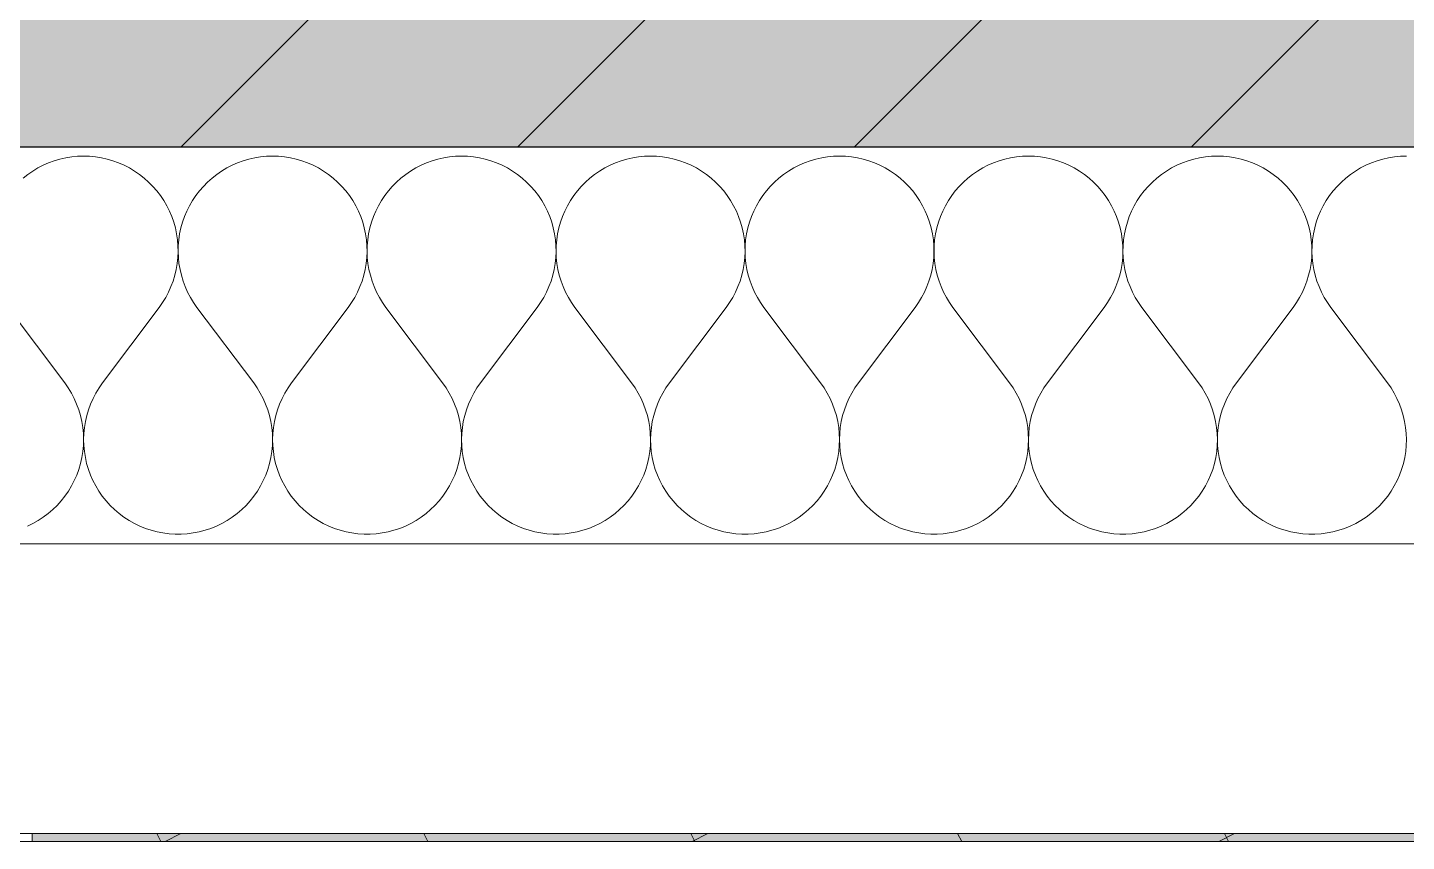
# Model space of a CAD drawing. Header units: metres. Extents: x 101 to 346, y 66 to 213.
# Drawn here: x 150.308 to 151.003, y 84.577 to 84.987 of the extents above; entities that cross this region are included whole.
import ezdxf

# ---------------------------------------------------------------- set-up
doc = ezdxf.new("R2010")
doc.units = ezdxf.units.M
doc.header["$MEASUREMENT"] = 0
doc.linetypes.add('Wipeout_Contour', pattern=[1, 0, -1])
for name, color, linetype in [('10  Fassade', 7, 'Continuous'), ('10  Fassade_Deckschraffur', 7, 'Continuous'), ('10  Fassade_Schnittschraffur', 7, 'Continuous'), ('10  Treppen + Rampen', 7, 'Continuous'), ('10  Wand Massiv', 7, 'Continuous'), ('10  Wand Massiv_Schnittschraffur', 7, 'Continuous')]:
    doc.layers.add(name, color=color, linetype=linetype)

# ---------------------------------------------------------------- blocks, each defined once
blk = doc.blocks.new('*X59', base_point=(96.21547, 47.27398))
at = {"layer": '10  Wand Massiv_Schnittschraffur', "color": 98, "linetype": 'Continuous', "lineweight": 13, "ltscale": 1000, "true_color": 0x000100}
for p, q in [((150.3185, 84.91874), (150.31574, 84.91754)), ((150.32133, 84.91977), (150.3185, 84.91874)), ((150.32422, 84.92061), (150.32133, 84.91977)), ((150.32716, 84.92127), (150.32422, 84.92061)), ((150.33013, 84.92175), (150.32716, 84.92127)), ((150.33313, 84.92203), (150.33013, 84.92175)), ((150.33614, 84.92213), (150.33313, 84.92203)), ((150.33915, 84.92203), (150.33614, 84.92213)), ((150.34215, 84.92175), (150.33915, 84.92203)), ((150.34512, 84.92127), (150.34215, 84.92175)), ((150.34806, 84.92061), (150.34512, 84.92127)), ((150.35095, 84.91977), (150.34806, 84.92061)), ((150.35379, 84.91874), (150.35095, 84.91977)), ((150.35655, 84.91754), (150.35379, 84.91874)), ((150.41373, 84.91874), (150.41097, 84.91754)), ((150.41657, 84.91977), (150.41373, 84.91874)), ((150.41946, 84.92061), (150.41657, 84.91977)), ((150.4224, 84.92127), (150.41946, 84.92061)), ((150.42537, 84.92175), (150.4224, 84.92127)), ((150.42837, 84.92203), (150.42537, 84.92175)), ((150.43138, 84.92213), (150.42837, 84.92203)), ((150.43439, 84.92203), (150.43138, 84.92213)), ((150.43739, 84.92175), (150.43439, 84.92203)), ((150.44036, 84.92127), (150.43739, 84.92175)), ((150.4433, 84.92061), (150.44036, 84.92127)), ((150.44619, 84.91977), (150.4433, 84.92061)), ((150.44902, 84.91874), (150.44619, 84.91977)), ((150.45179, 84.91754), (150.44902, 84.91874)), ((150.50897, 84.91874), (150.50621, 84.91754)), ((150.5118, 84.91977), (150.50897, 84.91874)), ((150.51469, 84.92061), (150.5118, 84.91977)), ((150.51763, 84.92127), (150.51469, 84.92061)), ((150.52061, 84.92175), (150.51763, 84.92127)), ((150.52361, 84.92203), (150.52061, 84.92175)), ((150.52662, 84.92213), (150.52361, 84.92203)), ((150.52963, 84.92203), (150.52662, 84.92213)), ((150.53263, 84.92175), (150.52963, 84.92203)), ((150.5356, 84.92127), (150.53263, 84.92175)), ((150.53854, 84.92061), (150.5356, 84.92127)), ((150.54143, 84.91977), (150.53854, 84.92061)), ((150.54426, 84.91874), (150.54143, 84.91977)), ((150.54702, 84.91754), (150.54426, 84.91874)), ((150.60421, 84.91874), (150.60145, 84.91754)), ((150.60704, 84.91977), (150.60421, 84.91874)), ((150.60993, 84.92061), (150.60704, 84.91977)), ((150.61287, 84.92127), (150.60993, 84.92061)), ((150.61585, 84.92175), (150.61287, 84.92127)), ((150.61884, 84.92203), (150.61585, 84.92175)), ((150.62186, 84.92213), (150.61884, 84.92203)), ((150.62487, 84.92203), (150.62186, 84.92213)), ((150.62786, 84.92175), (150.62487, 84.92203)), ((150.63084, 84.92127), (150.62786, 84.92175)), ((150.63378, 84.92061), (150.63084, 84.92127)), ((150.63667, 84.91977), (150.63378, 84.92061)), ((150.6395, 84.91874), (150.63667, 84.91977)), ((150.64226, 84.91754), (150.6395, 84.91874)), ((150.69945, 84.91874), (150.69669, 84.91754)), ((150.70228, 84.91977), (150.69945, 84.91874)), ((150.70517, 84.92061), (150.70228, 84.91977)), ((150.70811, 84.92127), (150.70517, 84.92061)), ((150.71108, 84.92175), (150.70811, 84.92127)), ((150.71408, 84.92203), (150.71108, 84.92175)), ((150.71709, 84.92213), (150.71408, 84.92203)), ((150.7201, 84.92203), (150.71709, 84.92213)), ((150.7231, 84.92175), (150.7201, 84.92203)), ((150.72608, 84.92127), (150.7231, 84.92175)), ((150.72902, 84.92061), (150.72608, 84.92127)), ((150.73191, 84.91977), (150.72902, 84.92061)), ((150.73474, 84.91874), (150.73191, 84.91977)), ((150.7375, 84.91754), (150.73474, 84.91874)), ((150.79469, 84.91874), (150.79193, 84.91754)), ((150.79752, 84.91977), (150.79469, 84.91874)), ((150.80041, 84.92061), (150.79752, 84.91977)), ((150.80335, 84.92127), (150.80041, 84.92061)), ((150.80632, 84.92175), (150.80335, 84.92127)), ((150.80932, 84.92203), (150.80632, 84.92175)), ((150.81233, 84.92213), (150.80932, 84.92203)), ((150.81534, 84.92203), (150.81233, 84.92213)), ((150.81834, 84.92175), (150.81534, 84.92203)), ((150.82132, 84.92127), (150.81834, 84.92175)), ((150.82425, 84.92061), (150.82132, 84.92127)), ((150.82714, 84.91977), (150.82425, 84.92061)), ((150.82998, 84.91874), (150.82714, 84.91977)), ((150.83274, 84.91754), (150.82998, 84.91874)), ((150.88992, 84.91874), (150.88716, 84.91754)), ((150.89276, 84.91977), (150.88992, 84.91874)), ((150.89565, 84.92061), (150.89276, 84.91977)), ((150.89859, 84.92127), (150.89565, 84.92061)), ((150.90156, 84.92175), (150.89859, 84.92127)), ((150.90456, 84.92203), (150.90156, 84.92175)), ((150.90757, 84.92213), (150.90456, 84.92203)), ((150.91058, 84.92203), (150.90757, 84.92213)), ((150.91358, 84.92175), (150.91058, 84.92203)), ((150.91655, 84.92127), (150.91358, 84.92175)), ((150.91949, 84.92061), (150.91655, 84.92127)), ((150.92238, 84.91977), (150.91949, 84.92061)), ((150.92521, 84.91874), (150.92238, 84.91977)), ((150.92798, 84.91754), (150.92521, 84.91874)), ((150.98516, 84.91874), (150.9824, 84.91754)), ((150.98799, 84.91977), (150.98516, 84.91874)), ((150.99089, 84.92061), (150.98799, 84.91977)), ((150.99382, 84.92127), (150.99089, 84.92061)), ((150.9968, 84.92175), (150.99382, 84.92127)), ((150.9998, 84.92203), (150.9968, 84.92175)), ((151.00281, 84.92213), (150.9998, 84.92203)), ((150.30798, 84.91291), (150.30561, 84.91106)), ((150.31047, 84.91462), (150.30798, 84.91291)), ((150.31306, 84.91616), (150.31047, 84.91462)), ((150.31574, 84.91754), (150.31306, 84.91616)), ((150.35923, 84.91616), (150.35655, 84.91754)), ((150.36181, 84.91462), (150.35923, 84.91616)), ((150.3643, 84.91291), (150.36181, 84.91462)), ((150.36667, 84.91106), (150.3643, 84.91291)), ((150.36892, 84.90905), (150.36667, 84.91106)), ((150.40085, 84.91106), (150.3986, 84.90905)), ((150.40322, 84.91291), (150.40085, 84.91106)), ((150.40571, 84.91462), (150.40322, 84.91291)), ((150.40829, 84.91616), (150.40571, 84.91462)), ((150.41097, 84.91754), (150.40829, 84.91616)), ((150.45446, 84.91616), (150.45179, 84.91754)), ((150.45705, 84.91462), (150.45446, 84.91616)), ((150.45954, 84.91291), (150.45705, 84.91462)), ((150.46191, 84.91106), (150.45954, 84.91291)), ((150.46416, 84.90905), (150.46191, 84.91106)), ((150.49609, 84.91106), (150.49384, 84.90905)), ((150.49846, 84.91291), (150.49609, 84.91106)), ((150.50094, 84.91462), (150.49846, 84.91291)), ((150.50353, 84.91616), (150.50094, 84.91462)), ((150.50621, 84.91754), (150.50353, 84.91616)), ((150.5497, 84.91616), (150.54702, 84.91754)), ((150.55229, 84.91462), (150.5497, 84.91616)), ((150.55477, 84.91291), (150.55229, 84.91462)), ((150.55715, 84.91106), (150.55477, 84.91291)), ((150.5594, 84.90905), (150.55715, 84.91106)), ((150.59133, 84.91106), (150.58908, 84.90905)), ((150.5937, 84.91291), (150.59133, 84.91106)), ((150.59618, 84.91462), (150.5937, 84.91291)), ((150.59877, 84.91616), (150.59618, 84.91462)), ((150.60145, 84.91754), (150.59877, 84.91616)), ((150.64494, 84.91616), (150.64226, 84.91754)), ((150.64753, 84.91462), (150.64494, 84.91616)), ((150.65001, 84.91291), (150.64753, 84.91462)), ((150.65238, 84.91106), (150.65001, 84.91291)), ((150.65463, 84.90905), (150.65238, 84.91106)), ((150.68657, 84.91106), (150.68432, 84.90905)), ((150.68894, 84.91291), (150.68657, 84.91106)), ((150.69142, 84.91462), (150.68894, 84.91291)), ((150.69401, 84.91616), (150.69142, 84.91462)), ((150.69669, 84.91754), (150.69401, 84.91616)), ((150.74018, 84.91616), (150.7375, 84.91754)), ((150.74277, 84.91462), (150.74018, 84.91616)), ((150.74525, 84.91291), (150.74277, 84.91462)), ((150.74762, 84.91106), (150.74525, 84.91291)), ((150.74987, 84.90905), (150.74762, 84.91106)), ((150.7818, 84.91106), (150.77955, 84.90905)), ((150.78417, 84.91291), (150.7818, 84.91106)), ((150.78666, 84.91462), (150.78417, 84.91291)), ((150.78925, 84.91616), (150.78666, 84.91462)), ((150.79193, 84.91754), (150.78925, 84.91616)), ((150.83542, 84.91616), (150.83274, 84.91754)), ((150.838, 84.91462), (150.83542, 84.91616)), ((150.84049, 84.91291), (150.838, 84.91462)), ((150.84286, 84.91106), (150.84049, 84.91291)), ((150.84511, 84.90905), (150.84286, 84.91106)), ((150.87704, 84.91106), (150.87479, 84.90905)), ((150.87941, 84.91291), (150.87704, 84.91106)), ((150.8819, 84.91462), (150.87941, 84.91291)), ((150.88448, 84.91616), (150.8819, 84.91462)), ((150.88716, 84.91754), (150.88448, 84.91616)), ((150.93066, 84.91616), (150.92798, 84.91754)), ((150.93324, 84.91462), (150.93066, 84.91616)), ((150.93573, 84.91291), (150.93324, 84.91462)), ((150.9381, 84.91106), (150.93573, 84.91291)), ((150.94035, 84.90905), (150.9381, 84.91106)), ((150.97228, 84.91106), (150.97003, 84.90905)), ((150.97465, 84.91291), (150.97228, 84.91106)), ((150.97714, 84.91462), (150.97465, 84.91291)), ((150.97972, 84.91616), (150.97714, 84.91462)), ((150.9824, 84.91754), (150.97972, 84.91616)), ((150.37104, 84.90691), (150.36892, 84.90905)), ((150.37302, 84.90464), (150.37104, 84.90691)), ((150.37485, 84.90225), (150.37302, 84.90464)), ((150.3945, 84.90464), (150.39267, 84.90225)), ((150.39648, 84.90691), (150.3945, 84.90464)), ((150.3986, 84.90905), (150.39648, 84.90691)), ((150.46628, 84.90691), (150.46416, 84.90905)), ((150.46825, 84.90464), (150.46628, 84.90691)), ((150.47009, 84.90225), (150.46825, 84.90464)), ((150.48974, 84.90464), (150.48791, 84.90225)), ((150.49172, 84.90691), (150.48974, 84.90464)), ((150.49384, 84.90905), (150.49172, 84.90691)), ((150.56151, 84.90691), (150.5594, 84.90905)), ((150.56349, 84.90464), (150.56151, 84.90691)), ((150.56532, 84.90225), (150.56349, 84.90464)), ((150.58498, 84.90464), (150.58315, 84.90225)), ((150.58696, 84.90691), (150.58498, 84.90464)), ((150.58908, 84.90905), (150.58696, 84.90691)), ((150.65675, 84.90691), (150.65463, 84.90905)), ((150.65873, 84.90464), (150.65675, 84.90691)), ((150.66056, 84.90225), (150.65873, 84.90464)), ((150.68022, 84.90464), (150.67839, 84.90225)), ((150.6822, 84.90691), (150.68022, 84.90464)), ((150.68432, 84.90905), (150.6822, 84.90691)), ((150.75199, 84.90691), (150.74987, 84.90905)), ((150.75397, 84.90464), (150.75199, 84.90691)), ((150.7558, 84.90225), (150.75397, 84.90464)), ((150.77546, 84.90464), (150.77363, 84.90225)), ((150.77744, 84.90691), (150.77546, 84.90464)), ((150.77955, 84.90905), (150.77744, 84.90691)), ((150.84723, 84.90691), (150.84511, 84.90905)), ((150.84921, 84.90464), (150.84723, 84.90691)), ((150.85104, 84.90225), (150.84921, 84.90464)), ((150.87069, 84.90464), (150.86886, 84.90225)), ((150.87267, 84.90691), (150.87069, 84.90464)), ((150.87479, 84.90905), (150.87267, 84.90691)), ((150.94247, 84.90691), (150.94035, 84.90905)), ((150.94444, 84.90464), (150.94247, 84.90691)), ((150.94628, 84.90225), (150.94444, 84.90464)), ((150.96593, 84.90464), (150.9641, 84.90225)), ((150.96791, 84.90691), (150.96593, 84.90464)), ((150.97003, 84.90905), (150.96791, 84.90691)), ((150.37652, 84.89975), (150.37485, 84.90225)), ((150.37804, 84.89714), (150.37652, 84.89975)), ((150.37939, 84.89445), (150.37804, 84.89714)), ((150.38948, 84.89714), (150.38814, 84.89445)), ((150.391, 84.89975), (150.38948, 84.89714)), ((150.39267, 84.90225), (150.391, 84.89975)), ((150.47176, 84.89975), (150.47009, 84.90225)), ((150.47328, 84.89714), (150.47176, 84.89975)), ((150.47462, 84.89445), (150.47328, 84.89714)), ((150.48472, 84.89714), (150.48337, 84.89445)), ((150.48624, 84.89975), (150.48472, 84.89714)), ((150.48791, 84.90225), (150.48624, 84.89975)), ((150.567, 84.89975), (150.56532, 84.90225)), ((150.56851, 84.89714), (150.567, 84.89975)), ((150.56986, 84.89445), (150.56851, 84.89714)), ((150.57996, 84.89714), (150.57861, 84.89445)), ((150.58147, 84.89975), (150.57996, 84.89714)), ((150.58315, 84.90225), (150.58147, 84.89975)), ((150.66224, 84.89975), (150.66056, 84.90225)), ((150.66375, 84.89714), (150.66224, 84.89975)), ((150.6651, 84.89445), (150.66375, 84.89714)), ((150.6752, 84.89714), (150.67385, 84.89445)), ((150.67671, 84.89975), (150.6752, 84.89714)), ((150.67839, 84.90225), (150.67671, 84.89975)), ((150.75748, 84.89975), (150.7558, 84.90225)), ((150.75899, 84.89714), (150.75748, 84.89975)), ((150.76034, 84.89445), (150.75899, 84.89714)), ((150.77043, 84.89714), (150.76909, 84.89445)), ((150.77195, 84.89975), (150.77043, 84.89714)), ((150.77363, 84.90225), (150.77195, 84.89975)), ((150.85271, 84.89975), (150.85104, 84.90225)), ((150.85423, 84.89714), (150.85271, 84.89975)), ((150.85558, 84.89445), (150.85423, 84.89714)), ((150.86567, 84.89714), (150.86433, 84.89445)), ((150.86719, 84.89975), (150.86567, 84.89714)), ((150.86886, 84.90225), (150.86719, 84.89975)), ((150.94795, 84.89975), (150.94628, 84.90225)), ((150.94947, 84.89714), (150.94795, 84.89975)), ((150.95081, 84.89445), (150.94947, 84.89714)), ((150.96091, 84.89714), (150.95956, 84.89445)), ((150.96243, 84.89975), (150.96091, 84.89714)), ((150.9641, 84.90225), (150.96243, 84.89975)), ((150.38056, 84.89167), (150.37939, 84.89445)), ((150.38156, 84.88883), (150.38056, 84.89167)), ((150.38696, 84.89167), (150.38596, 84.88883)), ((150.38814, 84.89445), (150.38696, 84.89167)), ((150.4758, 84.89167), (150.47462, 84.89445)), ((150.47679, 84.88883), (150.4758, 84.89167)), ((150.4822, 84.89167), (150.4812, 84.88883)), ((150.48337, 84.89445), (150.4822, 84.89167)), ((150.57104, 84.89167), (150.56986, 84.89445)), ((150.57203, 84.88883), (150.57104, 84.89167)), ((150.57744, 84.89167), (150.57644, 84.88883)), ((150.57861, 84.89445), (150.57744, 84.89167)), ((150.66627, 84.89167), (150.6651, 84.89445)), ((150.66727, 84.88883), (150.66627, 84.89167)), ((150.67268, 84.89167), (150.67168, 84.88883)), ((150.67385, 84.89445), (150.67268, 84.89167)), ((150.76151, 84.89167), (150.76034, 84.89445)), ((150.76251, 84.88883), (150.76151, 84.89167)), ((150.76791, 84.89167), (150.76692, 84.88883)), ((150.76909, 84.89445), (150.76791, 84.89167)), ((150.85675, 84.89167), (150.85558, 84.89445)), ((150.85775, 84.88883), (150.85675, 84.89167)), ((150.86315, 84.89167), (150.86216, 84.88883)), ((150.86433, 84.89445), (150.86315, 84.89167)), ((150.95199, 84.89167), (150.95081, 84.89445)), ((150.95298, 84.88883), (150.95199, 84.89167)), ((150.95839, 84.89167), (150.95739, 84.88883)), ((150.95956, 84.89445), (150.95839, 84.89167)), ((150.38237, 84.88593), (150.38156, 84.88883)), ((150.383, 84.88299), (150.38237, 84.88593)), ((150.38344, 84.88001), (150.383, 84.88299)), ((150.38452, 84.88299), (150.38408, 84.88001)), ((150.38515, 84.88593), (150.38452, 84.88299)), ((150.38596, 84.88883), (150.38515, 84.88593)), ((150.47761, 84.88593), (150.47679, 84.88883)), ((150.47824, 84.88299), (150.47761, 84.88593)), ((150.47868, 84.88001), (150.47824, 84.88299)), ((150.47976, 84.88299), (150.47932, 84.88001)), ((150.48039, 84.88593), (150.47976, 84.88299)), ((150.4812, 84.88883), (150.48039, 84.88593)), ((150.57285, 84.88593), (150.57203, 84.88883)), ((150.57348, 84.88299), (150.57285, 84.88593)), ((150.57392, 84.88001), (150.57348, 84.88299)), ((150.575, 84.88299), (150.57455, 84.88001)), ((150.57563, 84.88593), (150.575, 84.88299)), ((150.57644, 84.88883), (150.57563, 84.88593)), ((150.66808, 84.88593), (150.66727, 84.88883)), ((150.66871, 84.88299), (150.66808, 84.88593)), ((150.66916, 84.88001), (150.66871, 84.88299)), ((150.67023, 84.88299), (150.66979, 84.88001)), ((150.67086, 84.88593), (150.67023, 84.88299)), ((150.67168, 84.88883), (150.67086, 84.88593)), ((150.76332, 84.88593), (150.76251, 84.88883)), ((150.76395, 84.88299), (150.76332, 84.88593)), ((150.76439, 84.88001), (150.76395, 84.88299)), ((150.76547, 84.88299), (150.76503, 84.88001)), ((150.7661, 84.88593), (150.76547, 84.88299)), ((150.76692, 84.88883), (150.7661, 84.88593)), ((150.85856, 84.88593), (150.85775, 84.88883)), ((150.85919, 84.88299), (150.85856, 84.88593)), ((150.85963, 84.88001), (150.85919, 84.88299)), ((150.86071, 84.88299), (150.86027, 84.88001)), ((150.86134, 84.88593), (150.86071, 84.88299)), ((150.86216, 84.88883), (150.86134, 84.88593)), ((150.9538, 84.88593), (150.95298, 84.88883)), ((150.95443, 84.88299), (150.9538, 84.88593)), ((150.95487, 84.88001), (150.95443, 84.88299)), ((150.95595, 84.88299), (150.95551, 84.88001)), ((150.95658, 84.88593), (150.95595, 84.88299)), ((150.95739, 84.88883), (150.95658, 84.88593)), ((150.38369, 84.87701), (150.38344, 84.88001)), ((150.38376, 84.87399), (150.38369, 84.87701)), ((150.38383, 84.87701), (150.38376, 84.87399)), ((150.38408, 84.88001), (150.38383, 84.87701)), ((150.47893, 84.87701), (150.47868, 84.88001)), ((150.479, 84.87399), (150.47893, 84.87701)), ((150.47906, 84.87701), (150.479, 84.87399)), ((150.47932, 84.88001), (150.47906, 84.87701)), ((150.57417, 84.87701), (150.57392, 84.88001)), ((150.57423, 84.87399), (150.57417, 84.87701)), ((150.5743, 84.87701), (150.57424, 84.87399)), ((150.57455, 84.88001), (150.5743, 84.87701)), ((150.66941, 84.87701), (150.66916, 84.88001)), ((150.66947, 84.87399), (150.66941, 84.87701)), ((150.66954, 84.87701), (150.66948, 84.87399)), ((150.66979, 84.88001), (150.66954, 84.87701)), ((150.76465, 84.87701), (150.76439, 84.88001)), ((150.76471, 84.87399), (150.76465, 84.87701)), ((150.76478, 84.87701), (150.76472, 84.87399)), ((150.76503, 84.88001), (150.76478, 84.87701)), ((150.85989, 84.87701), (150.85963, 84.88001)), ((150.85995, 84.87399), (150.85989, 84.87701)), ((150.86002, 84.87701), (150.85995, 84.87399)), ((150.86027, 84.88001), (150.86002, 84.87701)), ((150.95512, 84.87701), (150.95487, 84.88001)), ((150.95519, 84.87399), (150.95512, 84.87701)), ((150.95525, 84.87701), (150.95519, 84.87399)), ((150.95551, 84.88001), (150.95525, 84.87701)), ((150.38331, 84.86799), (150.38363, 84.87098)), ((150.38363, 84.87098), (150.38376, 84.87399)), ((150.38376, 84.87399), (150.38389, 84.87098)), ((150.38389, 84.87098), (150.38421, 84.86799)), ((150.47855, 84.86799), (150.47887, 84.87098)), ((150.47887, 84.87098), (150.479, 84.87399)), ((150.479, 84.87399), (150.47913, 84.87098)), ((150.47913, 84.87098), (150.47945, 84.86799)), ((150.57379, 84.86799), (150.57411, 84.87098)), ((150.57411, 84.87098), (150.57423, 84.87399)), ((150.57424, 84.87399), (150.57437, 84.87098)), ((150.57437, 84.87098), (150.57468, 84.86799)), ((150.66903, 84.86799), (150.66934, 84.87098)), ((150.66934, 84.87098), (150.66947, 84.87399)), ((150.66948, 84.87399), (150.66961, 84.87098)), ((150.66961, 84.87098), (150.66992, 84.86799)), ((150.76426, 84.86799), (150.76458, 84.87098)), ((150.76458, 84.87098), (150.76471, 84.87399)), ((150.76472, 84.87399), (150.76484, 84.87098)), ((150.76484, 84.87098), (150.76516, 84.86799)), ((150.8595, 84.86799), (150.85982, 84.87098)), ((150.85982, 84.87098), (150.85995, 84.87399)), ((150.85995, 84.87399), (150.86008, 84.87098)), ((150.86008, 84.87098), (150.8604, 84.86799)), ((150.95474, 84.86799), (150.95506, 84.87098)), ((150.95506, 84.87098), (150.95519, 84.87399)), ((150.95519, 84.87399), (150.95532, 84.87098)), ((150.95532, 84.87098), (150.95564, 84.86799)), ((150.38123, 84.85921), (150.38211, 84.86209)), ((150.38211, 84.86209), (150.3828, 84.86502)), ((150.3828, 84.86502), (150.38331, 84.86799)), ((150.38421, 84.86799), (150.38472, 84.86502)), ((150.38472, 84.86502), (150.38541, 84.86209)), ((150.38541, 84.86209), (150.38629, 84.85921)), ((150.47647, 84.85921), (150.47735, 84.86209)), ((150.47735, 84.86209), (150.47804, 84.86502)), ((150.47804, 84.86502), (150.47855, 84.86799)), ((150.47945, 84.86799), (150.47995, 84.86502)), ((150.47995, 84.86502), (150.48065, 84.86209)), ((150.48065, 84.86209), (150.48152, 84.85921)), ((150.57171, 84.85921), (150.57259, 84.86209)), ((150.57259, 84.86209), (150.57328, 84.86502)), ((150.57328, 84.86502), (150.57379, 84.86799)), ((150.57468, 84.86799), (150.57519, 84.86502)), ((150.57519, 84.86502), (150.57589, 84.86209)), ((150.57589, 84.86209), (150.57676, 84.85921)), ((150.66695, 84.85921), (150.66783, 84.86209)), ((150.66783, 84.86209), (150.66852, 84.86502)), ((150.66852, 84.86502), (150.66903, 84.86799)), ((150.66992, 84.86799), (150.67043, 84.86502)), ((150.67043, 84.86502), (150.67112, 84.86209)), ((150.67112, 84.86209), (150.672, 84.85921)), ((150.76219, 84.85921), (150.76306, 84.86209)), ((150.76306, 84.86209), (150.76376, 84.86502)), ((150.76376, 84.86502), (150.76426, 84.86799)), ((150.76516, 84.86799), (150.76567, 84.86502)), ((150.76567, 84.86502), (150.76636, 84.86209)), ((150.76636, 84.86209), (150.76724, 84.85921)), ((150.85742, 84.85921), (150.8583, 84.86209)), ((150.8583, 84.86209), (150.859, 84.86502)), ((150.859, 84.86502), (150.8595, 84.86799)), ((150.8604, 84.86799), (150.86091, 84.86502)), ((150.86091, 84.86502), (150.8616, 84.86209)), ((150.8616, 84.86209), (150.86248, 84.85921)), ((150.95266, 84.85921), (150.95354, 84.86209)), ((150.95354, 84.86209), (150.95423, 84.86502)), ((150.95423, 84.86502), (150.95474, 84.86799)), ((150.95564, 84.86799), (150.95614, 84.86502)), ((150.95614, 84.86502), (150.95684, 84.86209)), ((150.95684, 84.86209), (150.95771, 84.85921)), ((150.37894, 84.85364), (150.38018, 84.85639)), ((150.38018, 84.85639), (150.38123, 84.85921)), ((150.38629, 84.85921), (150.38734, 84.85639)), ((150.38734, 84.85639), (150.38858, 84.85364)), ((150.47418, 84.85364), (150.47541, 84.85639)), ((150.47541, 84.85639), (150.47647, 84.85921)), ((150.48152, 84.85921), (150.48258, 84.85639)), ((150.48258, 84.85639), (150.48382, 84.85364)), ((150.56942, 84.85364), (150.57065, 84.85639)), ((150.57065, 84.85639), (150.57171, 84.85921)), ((150.57676, 84.85921), (150.57782, 84.85639)), ((150.57782, 84.85639), (150.57905, 84.85364)), ((150.66466, 84.85364), (150.66589, 84.85639)), ((150.66589, 84.85639), (150.66695, 84.85921)), ((150.672, 84.85921), (150.67306, 84.85639)), ((150.67306, 84.85639), (150.67429, 84.85364)), ((150.75989, 84.85364), (150.76113, 84.85639)), ((150.76113, 84.85639), (150.76219, 84.85921)), ((150.76724, 84.85921), (150.7683, 84.85639)), ((150.7683, 84.85639), (150.76953, 84.85364)), ((150.85513, 84.85364), (150.85637, 84.85639)), ((150.85637, 84.85639), (150.85742, 84.85921)), ((150.86248, 84.85921), (150.86353, 84.85639)), ((150.86353, 84.85639), (150.86477, 84.85364)), ((150.95037, 84.85364), (150.95161, 84.85639)), ((150.95161, 84.85639), (150.95266, 84.85921)), ((150.95771, 84.85921), (150.95877, 84.85639)), ((150.95877, 84.85639), (150.96001, 84.85364)), ((150.37424, 84.84594), (150.37597, 84.8484)), ((150.37597, 84.8484), (150.37754, 84.85097)), ((150.37754, 84.85097), (150.37894, 84.85364)), ((150.38858, 84.85364), (150.38998, 84.85097)), ((150.38998, 84.85097), (150.39155, 84.8484)), ((150.39155, 84.8484), (150.39328, 84.84594)), ((150.46947, 84.84594), (150.4712, 84.8484)), ((150.4712, 84.8484), (150.47278, 84.85097)), ((150.47278, 84.85097), (150.47418, 84.85364)), ((150.48382, 84.85364), (150.48522, 84.85097)), ((150.48522, 84.85097), (150.48679, 84.8484)), ((150.48679, 84.8484), (150.48852, 84.84594)), ((150.56471, 84.84594), (150.56644, 84.8484)), ((150.56644, 84.8484), (150.56801, 84.85097)), ((150.56801, 84.85097), (150.56942, 84.85364)), ((150.57905, 84.85364), (150.58046, 84.85097)), ((150.58046, 84.85097), (150.58203, 84.8484)), ((150.58203, 84.8484), (150.58376, 84.84594)), ((150.65995, 84.84594), (150.66168, 84.8484)), ((150.66168, 84.8484), (150.66325, 84.85097)), ((150.66325, 84.85097), (150.66466, 84.85364)), ((150.67429, 84.85364), (150.6757, 84.85097)), ((150.6757, 84.85097), (150.67727, 84.8484)), ((150.67727, 84.8484), (150.679, 84.84594)), ((150.75519, 84.84594), (150.75692, 84.8484)), ((150.75692, 84.8484), (150.75849, 84.85097)), ((150.75849, 84.85097), (150.75989, 84.85364)), ((150.76953, 84.85364), (150.77094, 84.85097)), ((150.77094, 84.85097), (150.77251, 84.8484)), ((150.77251, 84.8484), (150.77424, 84.84594)), ((150.85043, 84.84594), (150.85216, 84.8484)), ((150.85216, 84.8484), (150.85373, 84.85097)), ((150.85373, 84.85097), (150.85513, 84.85364)), ((150.86477, 84.85364), (150.86617, 84.85097)), ((150.86617, 84.85097), (150.86774, 84.8484)), ((150.86774, 84.8484), (150.86947, 84.84594)), ((150.94566, 84.84594), (150.9474, 84.8484)), ((150.9474, 84.8484), (150.94897, 84.85097)), ((150.94897, 84.85097), (150.95037, 84.85364)), ((150.96001, 84.85364), (150.96141, 84.85097)), ((150.96141, 84.85097), (150.96298, 84.8484)), ((150.96298, 84.8484), (150.96471, 84.84594)), ((150.32662, 84.80784), (150.29805, 84.84594)), ((150.34566, 84.80784), (150.37424, 84.84594)), ((150.42186, 84.80784), (150.39328, 84.84594)), ((150.4409, 84.80784), (150.46947, 84.84594)), ((150.51709, 84.80784), (150.48852, 84.84594)), ((150.53614, 84.80784), (150.56471, 84.84594)), ((150.61233, 84.80784), (150.58376, 84.84594)), ((150.63138, 84.80784), (150.65995, 84.84594)), ((150.70757, 84.80784), (150.679, 84.84594)), ((150.72662, 84.80784), (150.75519, 84.84594)), ((150.80281, 84.80784), (150.77424, 84.84594)), ((150.82186, 84.80784), (150.85043, 84.84594)), ((150.89805, 84.80784), (150.86947, 84.84594)), ((150.91709, 84.80784), (150.94566, 84.84594)), ((150.99328, 84.80784), (150.96471, 84.84594)), ((150.32837, 84.80534), (150.32662, 84.80784)), ((150.34566, 84.80784), (150.34391, 84.80534)), ((150.42361, 84.80534), (150.42186, 84.80784)), ((150.4409, 84.80784), (150.43915, 84.80534)), ((150.51885, 84.80534), (150.51709, 84.80784)), ((150.53614, 84.80784), (150.53439, 84.80534)), ((150.61409, 84.80534), (150.61233, 84.80784)), ((150.63138, 84.80784), (150.62963, 84.80534)), ((150.70932, 84.80534), (150.70757, 84.80784)), ((150.72662, 84.80784), (150.72486, 84.80534)), ((150.80456, 84.80534), (150.80281, 84.80784)), ((150.82186, 84.80784), (150.8201, 84.80534)), ((150.8998, 84.80534), (150.89805, 84.80784)), ((150.91709, 84.80784), (150.91534, 84.80534)), ((150.99504, 84.80534), (150.99328, 84.80784)), ((150.32996, 84.80273), (150.32837, 84.80534)), ((150.33138, 84.80003), (150.32996, 84.80273)), ((150.33262, 84.79723), (150.33138, 84.80003)), ((150.3409, 84.80003), (150.33966, 84.79723)), ((150.34232, 84.80273), (150.3409, 84.80003)), ((150.34391, 84.80534), (150.34232, 84.80273)), ((150.4252, 84.80273), (150.42361, 84.80534)), ((150.42662, 84.80003), (150.4252, 84.80273)), ((150.42786, 84.79723), (150.42662, 84.80003)), ((150.43614, 84.80003), (150.4349, 84.79723)), ((150.43756, 84.80273), (150.43614, 84.80003)), ((150.43915, 84.80534), (150.43756, 84.80273)), ((150.52044, 84.80273), (150.51885, 84.80534)), ((150.52186, 84.80003), (150.52044, 84.80273)), ((150.5231, 84.79723), (150.52186, 84.80003)), ((150.53138, 84.80003), (150.53013, 84.79723)), ((150.5328, 84.80273), (150.53138, 84.80003)), ((150.53439, 84.80534), (150.5328, 84.80273)), ((150.61568, 84.80273), (150.61409, 84.80534)), ((150.6171, 84.80003), (150.61568, 84.80273)), ((150.61834, 84.79723), (150.6171, 84.80003)), ((150.62662, 84.80003), (150.62537, 84.79723)), ((150.62804, 84.80273), (150.62662, 84.80003)), ((150.62963, 84.80534), (150.62804, 84.80273)), ((150.71091, 84.80273), (150.70932, 84.80534)), ((150.71233, 84.80003), (150.71091, 84.80273)), ((150.71358, 84.79723), (150.71233, 84.80003)), ((150.72185, 84.80003), (150.72061, 84.79723)), ((150.72327, 84.80273), (150.72185, 84.80003)), ((150.72486, 84.80534), (150.72327, 84.80273)), ((150.80615, 84.80273), (150.80456, 84.80534)), ((150.80757, 84.80003), (150.80615, 84.80273)), ((150.80881, 84.79723), (150.80757, 84.80003)), ((150.81709, 84.80003), (150.81585, 84.79723)), ((150.81851, 84.80273), (150.81709, 84.80003)), ((150.8201, 84.80534), (150.81851, 84.80273)), ((150.90139, 84.80273), (150.8998, 84.80534)), ((150.90281, 84.80003), (150.90139, 84.80273)), ((150.90405, 84.79723), (150.90281, 84.80003)), ((150.91233, 84.80003), (150.91109, 84.79723)), ((150.91375, 84.80273), (150.91233, 84.80003)), ((150.91534, 84.80534), (150.91375, 84.80273)), ((150.99663, 84.80273), (150.99504, 84.80534)), ((150.99805, 84.80003), (150.99663, 84.80273)), ((150.99929, 84.79723), (150.99805, 84.80003)), ((150.33368, 84.79437), (150.33262, 84.79723)), ((150.33456, 84.79144), (150.33368, 84.79437)), ((150.3386, 84.79437), (150.33772, 84.79144)), ((150.33966, 84.79723), (150.3386, 84.79437)), ((150.42892, 84.79437), (150.42786, 84.79723)), ((150.4298, 84.79144), (150.42892, 84.79437)), ((150.43384, 84.79437), (150.43296, 84.79144)), ((150.4349, 84.79723), (150.43384, 84.79437)), ((150.52416, 84.79437), (150.5231, 84.79723)), ((150.52504, 84.79144), (150.52416, 84.79437)), ((150.52907, 84.79437), (150.5282, 84.79144)), ((150.53013, 84.79723), (150.52907, 84.79437)), ((150.6194, 84.79437), (150.61834, 84.79723)), ((150.62027, 84.79144), (150.6194, 84.79437)), ((150.62431, 84.79437), (150.62344, 84.79144)), ((150.62537, 84.79723), (150.62431, 84.79437)), ((150.71464, 84.79437), (150.71358, 84.79723)), ((150.71551, 84.79144), (150.71464, 84.79437)), ((150.71955, 84.79437), (150.71867, 84.79144)), ((150.72061, 84.79723), (150.71955, 84.79437)), ((150.80988, 84.79437), (150.80881, 84.79723)), ((150.81075, 84.79144), (150.80988, 84.79437)), ((150.81479, 84.79437), (150.81391, 84.79144)), ((150.81585, 84.79723), (150.81479, 84.79437)), ((150.90511, 84.79437), (150.90405, 84.79723)), ((150.90599, 84.79144), (150.90511, 84.79437)), ((150.91003, 84.79437), (150.90915, 84.79144)), ((150.91109, 84.79723), (150.91003, 84.79437)), ((151.00035, 84.79437), (150.99929, 84.79723)), ((151.00123, 84.79144), (151.00035, 84.79437)), ((150.33525, 84.78846), (150.33456, 84.79144)), ((150.33574, 84.78545), (150.33525, 84.78846)), ((150.33704, 84.78846), (150.33654, 84.78545)), ((150.33772, 84.79144), (150.33704, 84.78846)), ((150.43048, 84.78846), (150.4298, 84.79144)), ((150.43098, 84.78545), (150.43048, 84.78846)), ((150.43227, 84.78846), (150.43178, 84.78545)), ((150.43296, 84.79144), (150.43227, 84.78846)), ((150.52572, 84.78846), (150.52504, 84.79144)), ((150.52622, 84.78545), (150.52572, 84.78846)), ((150.52751, 84.78846), (150.52702, 84.78545)), ((150.5282, 84.79144), (150.52751, 84.78846)), ((150.62096, 84.78846), (150.62027, 84.79144)), ((150.62145, 84.78545), (150.62096, 84.78846)), ((150.62275, 84.78846), (150.62226, 84.78545)), ((150.62344, 84.79144), (150.62275, 84.78846)), ((150.7162, 84.78846), (150.71551, 84.79144)), ((150.71669, 84.78545), (150.7162, 84.78846)), ((150.71799, 84.78846), (150.7175, 84.78545)), ((150.71867, 84.79144), (150.71799, 84.78846)), ((150.81144, 84.78846), (150.81075, 84.79144)), ((150.81193, 84.78545), (150.81144, 84.78846)), ((150.81323, 84.78846), (150.81273, 84.78545)), ((150.81391, 84.79144), (150.81323, 84.78846)), ((150.90667, 84.78846), (150.90599, 84.79144)), ((150.90717, 84.78545), (150.90667, 84.78846)), ((150.90847, 84.78846), (150.90797, 84.78545)), ((150.90915, 84.79144), (150.90847, 84.78846)), ((151.00191, 84.78846), (151.00123, 84.79144)), ((151.00241, 84.78545), (151.00191, 84.78846)), ((150.33604, 84.78241), (150.33574, 84.78545)), ((150.33614, 84.77935), (150.33604, 84.78241)), ((150.33605, 84.7763), (150.33614, 84.77935)), ((150.33624, 84.78241), (150.33614, 84.77935)), ((150.33614, 84.77935), (150.33623, 84.7763)), ((150.33654, 84.78545), (150.33624, 84.78241)), ((150.43128, 84.78241), (150.43098, 84.78545)), ((150.43138, 84.77935), (150.43128, 84.78241)), ((150.43129, 84.7763), (150.43138, 84.77935)), ((150.43148, 84.78241), (150.43138, 84.77935)), ((150.43138, 84.77935), (150.43147, 84.7763)), ((150.43178, 84.78545), (150.43148, 84.78241)), ((150.52651, 84.78241), (150.52622, 84.78545)), ((150.52662, 84.77935), (150.52651, 84.78241)), ((150.52652, 84.7763), (150.52662, 84.77935)), ((150.52672, 84.78241), (150.52662, 84.77935)), ((150.52662, 84.77935), (150.52671, 84.7763)), ((150.52702, 84.78545), (150.52672, 84.78241)), ((150.62175, 84.78241), (150.62145, 84.78545)), ((150.62186, 84.77935), (150.62175, 84.78241)), ((150.62176, 84.7763), (150.62186, 84.77935)), ((150.62196, 84.78241), (150.62186, 84.77935)), ((150.62186, 84.77935), (150.62195, 84.7763)), ((150.62226, 84.78545), (150.62196, 84.78241)), ((150.71699, 84.78241), (150.71669, 84.78545)), ((150.71709, 84.77935), (150.71699, 84.78241)), ((150.717, 84.7763), (150.71709, 84.77935)), ((150.7172, 84.78241), (150.71709, 84.77935)), ((150.71709, 84.77935), (150.71719, 84.7763)), ((150.7175, 84.78545), (150.7172, 84.78241)), ((150.81223, 84.78241), (150.81193, 84.78545)), ((150.81233, 84.77935), (150.81223, 84.78241)), ((150.81224, 84.7763), (150.81233, 84.77935)), ((150.81243, 84.78241), (150.81233, 84.77935)), ((150.81233, 84.77935), (150.81242, 84.7763)), ((150.81273, 84.78545), (150.81243, 84.78241)), ((150.90747, 84.78241), (150.90717, 84.78545)), ((150.90757, 84.77935), (150.90747, 84.78241)), ((150.90748, 84.7763), (150.90757, 84.77935)), ((150.90767, 84.78241), (150.90757, 84.77935)), ((150.90757, 84.77935), (150.90766, 84.7763)), ((150.90797, 84.78545), (150.90767, 84.78241)), ((151.0027, 84.78241), (151.00241, 84.78545)), ((151.00281, 84.77935), (151.0027, 84.78241)), ((151.00271, 84.7763), (151.00281, 84.77935)), ((150.33528, 84.77024), (150.33576, 84.77326)), ((150.33576, 84.77326), (150.33605, 84.7763)), ((150.33623, 84.7763), (150.33652, 84.77326)), ((150.33652, 84.77326), (150.33701, 84.77024)), ((150.43051, 84.77024), (150.431, 84.77326)), ((150.431, 84.77326), (150.43129, 84.7763)), ((150.43147, 84.7763), (150.43176, 84.77326)), ((150.43176, 84.77326), (150.43224, 84.77024)), ((150.52575, 84.77024), (150.52624, 84.77326)), ((150.52624, 84.77326), (150.52652, 84.7763)), ((150.52671, 84.7763), (150.527, 84.77326)), ((150.527, 84.77326), (150.52748, 84.77024)), ((150.62099, 84.77024), (150.62147, 84.77326)), ((150.62147, 84.77326), (150.62176, 84.7763)), ((150.62195, 84.7763), (150.62224, 84.77326)), ((150.62224, 84.77326), (150.62272, 84.77024)), ((150.71623, 84.77024), (150.71671, 84.77326)), ((150.71671, 84.77326), (150.717, 84.7763)), ((150.71719, 84.7763), (150.71748, 84.77326)), ((150.71748, 84.77326), (150.71796, 84.77024)), ((150.81147, 84.77024), (150.81195, 84.77326)), ((150.81195, 84.77326), (150.81224, 84.7763)), ((150.81242, 84.7763), (150.81271, 84.77326)), ((150.81271, 84.77326), (150.8132, 84.77024)), ((150.9067, 84.77024), (150.90719, 84.77326)), ((150.90719, 84.77326), (150.90748, 84.7763)), ((150.90766, 84.7763), (150.90795, 84.77326)), ((150.90795, 84.77326), (150.90843, 84.77024)), ((151.00194, 84.77024), (151.00243, 84.77326)), ((151.00243, 84.77326), (151.00271, 84.7763)), ((150.33374, 84.76433), (150.3346, 84.76726)), ((150.3346, 84.76726), (150.33528, 84.77024)), ((150.33701, 84.77024), (150.33768, 84.76726)), ((150.33768, 84.76726), (150.33855, 84.76433)), ((150.42897, 84.76433), (150.42984, 84.76726)), ((150.42984, 84.76726), (150.43051, 84.77024)), ((150.43224, 84.77024), (150.43292, 84.76726)), ((150.43292, 84.76726), (150.43379, 84.76433)), ((150.52421, 84.76433), (150.52508, 84.76726)), ((150.52508, 84.76726), (150.52575, 84.77024)), ((150.52748, 84.77024), (150.52816, 84.76726)), ((150.52816, 84.76726), (150.52902, 84.76433)), ((150.61945, 84.76433), (150.62031, 84.76726)), ((150.62031, 84.76726), (150.62099, 84.77024)), ((150.62272, 84.77024), (150.6234, 84.76726)), ((150.6234, 84.76726), (150.62426, 84.76433)), ((150.71469, 84.76433), (150.71555, 84.76726)), ((150.71555, 84.76726), (150.71623, 84.77024)), ((150.71796, 84.77024), (150.71863, 84.76726)), ((150.71863, 84.76726), (150.7195, 84.76433)), ((150.80993, 84.76433), (150.81079, 84.76726)), ((150.81079, 84.76726), (150.81147, 84.77024)), ((150.8132, 84.77024), (150.81387, 84.76726)), ((150.81387, 84.76726), (150.81474, 84.76433)), ((150.90516, 84.76433), (150.90603, 84.76726)), ((150.90603, 84.76726), (150.9067, 84.77024)), ((150.90843, 84.77024), (150.90911, 84.76726)), ((150.90911, 84.76726), (150.90998, 84.76433)), ((151.0004, 84.76433), (151.00127, 84.76726)), ((151.00127, 84.76726), (151.00194, 84.77024)), ((150.33004, 84.75595), (150.33145, 84.75866)), ((150.33145, 84.75866), (150.33268, 84.76146)), ((150.33268, 84.76146), (150.33374, 84.76433)), ((150.33855, 84.76433), (150.3396, 84.76146)), ((150.3396, 84.76146), (150.34083, 84.75866)), ((150.34083, 84.75866), (150.34224, 84.75595)), ((150.42528, 84.75595), (150.42669, 84.75866)), ((150.42669, 84.75866), (150.42792, 84.76146)), ((150.42792, 84.76146), (150.42897, 84.76433)), ((150.43379, 84.76433), (150.43484, 84.76146)), ((150.43484, 84.76146), (150.43607, 84.75866)), ((150.43607, 84.75866), (150.43748, 84.75595)), ((150.52052, 84.75595), (150.52193, 84.75866)), ((150.52193, 84.75866), (150.52316, 84.76146)), ((150.52316, 84.76146), (150.52421, 84.76433)), ((150.52902, 84.76433), (150.53007, 84.76146)), ((150.53007, 84.76146), (150.53131, 84.75866)), ((150.53131, 84.75866), (150.53272, 84.75595)), ((150.61575, 84.75595), (150.61716, 84.75866)), ((150.61716, 84.75866), (150.6184, 84.76146)), ((150.6184, 84.76146), (150.61945, 84.76433)), ((150.62426, 84.76433), (150.62531, 84.76146)), ((150.62531, 84.76146), (150.62655, 84.75866)), ((150.62655, 84.75866), (150.62796, 84.75595)), ((150.71099, 84.75595), (150.7124, 84.75866)), ((150.7124, 84.75866), (150.71364, 84.76146)), ((150.71364, 84.76146), (150.71469, 84.76433)), ((150.7195, 84.76433), (150.72055, 84.76146)), ((150.72055, 84.76146), (150.72178, 84.75866)), ((150.72178, 84.75866), (150.72319, 84.75595)), ((150.80623, 84.75595), (150.80764, 84.75866)), ((150.80764, 84.75866), (150.80887, 84.76146)), ((150.80887, 84.76146), (150.80993, 84.76433)), ((150.81474, 84.76433), (150.81579, 84.76146)), ((150.81579, 84.76146), (150.81702, 84.75866)), ((150.81702, 84.75866), (150.81843, 84.75595)), ((150.90147, 84.75595), (150.90288, 84.75866)), ((150.90288, 84.75866), (150.90411, 84.76146)), ((150.90411, 84.76146), (150.90516, 84.76433)), ((150.90998, 84.76433), (150.91103, 84.76146)), ((150.91103, 84.76146), (150.91226, 84.75866)), ((150.91226, 84.75866), (150.91367, 84.75595)), ((150.99671, 84.75595), (150.99812, 84.75866)), ((150.99812, 84.75866), (150.99935, 84.76146)), ((150.99935, 84.76146), (151.0004, 84.76433)), ((150.32671, 84.75083), (150.32846, 84.75334)), ((150.32846, 84.75334), (150.33004, 84.75595)), ((150.34224, 84.75595), (150.34382, 84.75334)), ((150.34382, 84.75334), (150.34557, 84.75083)), ((150.42195, 84.75083), (150.4237, 84.75334)), ((150.4237, 84.75334), (150.42528, 84.75595)), ((150.43748, 84.75595), (150.43906, 84.75334)), ((150.43906, 84.75334), (150.44081, 84.75083)), ((150.51719, 84.75083), (150.51893, 84.75334)), ((150.51893, 84.75334), (150.52052, 84.75595)), ((150.53272, 84.75595), (150.5343, 84.75334)), ((150.5343, 84.75334), (150.53605, 84.75083)), ((150.61243, 84.75083), (150.61417, 84.75334)), ((150.61417, 84.75334), (150.61575, 84.75595)), ((150.62796, 84.75595), (150.62954, 84.75334)), ((150.62954, 84.75334), (150.63128, 84.75083)), ((150.70767, 84.75083), (150.70941, 84.75334)), ((150.70941, 84.75334), (150.71099, 84.75595)), ((150.72319, 84.75595), (150.72478, 84.75334)), ((150.72478, 84.75334), (150.72652, 84.75083)), ((150.8029, 84.75083), (150.80465, 84.75334)), ((150.80465, 84.75334), (150.80623, 84.75595)), ((150.81843, 84.75595), (150.82001, 84.75334)), ((150.82001, 84.75334), (150.82176, 84.75083)), ((150.89814, 84.75083), (150.89989, 84.75334)), ((150.89989, 84.75334), (150.90147, 84.75595)), ((150.91367, 84.75595), (150.91525, 84.75334)), ((150.91525, 84.75334), (150.917, 84.75083)), ((150.99338, 84.75083), (150.99513, 84.75334)), ((150.99513, 84.75334), (150.99671, 84.75595)), ((150.31824, 84.74206), (150.32056, 84.74405)), ((150.32056, 84.74405), (150.32276, 84.74617)), ((150.32276, 84.74617), (150.32481, 84.74844)), ((150.32481, 84.74844), (150.32671, 84.75083)), ((150.34557, 84.75083), (150.34747, 84.74844)), ((150.34747, 84.74844), (150.34952, 84.74617)), ((150.34952, 84.74617), (150.35172, 84.74405)), ((150.35172, 84.74405), (150.35404, 84.74206)), ((150.41348, 84.74206), (150.4158, 84.74405)), ((150.4158, 84.74405), (150.418, 84.74617)), ((150.418, 84.74617), (150.42005, 84.74844)), ((150.42005, 84.74844), (150.42195, 84.75083)), ((150.44081, 84.75083), (150.44271, 84.74844)), ((150.44271, 84.74844), (150.44476, 84.74617)), ((150.44476, 84.74617), (150.44696, 84.74405)), ((150.44696, 84.74405), (150.44928, 84.74206)), ((150.50871, 84.74206), (150.51104, 84.74405)), ((150.51104, 84.74405), (150.51323, 84.74617)), ((150.51323, 84.74617), (150.51529, 84.74844)), ((150.51529, 84.74844), (150.51719, 84.75083)), ((150.53605, 84.75083), (150.53795, 84.74844)), ((150.53795, 84.74844), (150.54, 84.74617)), ((150.54, 84.74617), (150.54219, 84.74405)), ((150.54219, 84.74405), (150.54452, 84.74206)), ((150.60395, 84.74206), (150.60628, 84.74405)), ((150.60628, 84.74405), (150.60847, 84.74617)), ((150.60847, 84.74617), (150.61052, 84.74844)), ((150.61052, 84.74844), (150.61243, 84.75083)), ((150.63128, 84.75083), (150.63319, 84.74844)), ((150.63319, 84.74844), (150.63524, 84.74617)), ((150.63524, 84.74617), (150.63743, 84.74405)), ((150.63743, 84.74405), (150.63976, 84.74206)), ((150.69919, 84.74206), (150.70152, 84.74405)), ((150.70152, 84.74405), (150.70371, 84.74617)), ((150.70371, 84.74617), (150.70576, 84.74844)), ((150.70576, 84.74844), (150.70767, 84.75083)), ((150.72652, 84.75083), (150.72842, 84.74844)), ((150.72842, 84.74844), (150.73048, 84.74617)), ((150.73048, 84.74617), (150.73267, 84.74405)), ((150.73267, 84.74405), (150.735, 84.74206)), ((150.79443, 84.74206), (150.79675, 84.74405)), ((150.79675, 84.74405), (150.79895, 84.74617)), ((150.79895, 84.74617), (150.801, 84.74844)), ((150.801, 84.74844), (150.8029, 84.75083)), ((150.82176, 84.75083), (150.82366, 84.74844)), ((150.82366, 84.74844), (150.82572, 84.74617)), ((150.82572, 84.74617), (150.82791, 84.74405)), ((150.82791, 84.74405), (150.83023, 84.74206)), ((150.88967, 84.74206), (150.89199, 84.74405)), ((150.89199, 84.74405), (150.89419, 84.74617)), ((150.89419, 84.74617), (150.89624, 84.74844)), ((150.89624, 84.74844), (150.89814, 84.75083)), ((150.917, 84.75083), (150.9189, 84.74844)), ((150.9189, 84.74844), (150.92095, 84.74617)), ((150.92095, 84.74617), (150.92315, 84.74405)), ((150.92315, 84.74405), (150.92547, 84.74206)), ((150.98491, 84.74206), (150.98723, 84.74405)), ((150.98723, 84.74405), (150.98942, 84.74617)), ((150.98942, 84.74617), (150.99148, 84.74844)), ((150.99148, 84.74844), (150.99338, 84.75083)), ((150.30782, 84.73574), (150.31057, 84.73706)), ((150.31057, 84.73706), (150.31323, 84.73857)), ((150.31323, 84.73857), (150.31579, 84.74023)), ((150.31579, 84.74023), (150.31824, 84.74206)), ((150.35404, 84.74206), (150.35649, 84.74023)), ((150.35649, 84.74023), (150.35905, 84.73857)), ((150.35905, 84.73857), (150.36171, 84.73706)), ((150.36171, 84.73706), (150.36447, 84.73574)), ((150.40305, 84.73574), (150.40581, 84.73706)), ((150.40581, 84.73706), (150.40847, 84.73857)), ((150.40847, 84.73857), (150.41103, 84.74023)), ((150.41103, 84.74023), (150.41348, 84.74206)), ((150.44928, 84.74206), (150.45173, 84.74023)), ((150.45173, 84.74023), (150.45429, 84.73857)), ((150.45429, 84.73857), (150.45695, 84.73706)), ((150.45695, 84.73706), (150.4597, 84.73574)), ((150.49829, 84.73574), (150.50105, 84.73706)), ((150.50105, 84.73706), (150.50371, 84.73857)), ((150.50371, 84.73857), (150.50627, 84.74023)), ((150.50627, 84.74023), (150.50871, 84.74206)), ((150.54452, 84.74206), (150.54697, 84.74023)), ((150.54697, 84.74023), (150.54953, 84.73857)), ((150.54953, 84.73857), (150.55219, 84.73706)), ((150.55219, 84.73706), (150.55494, 84.73574)), ((150.59353, 84.73574), (150.59628, 84.73706)), ((150.59628, 84.73706), (150.59895, 84.73857)), ((150.59895, 84.73857), (150.60151, 84.74023)), ((150.60151, 84.74023), (150.60395, 84.74206)), ((150.63976, 84.74206), (150.64221, 84.74023)), ((150.64221, 84.74023), (150.64477, 84.73857)), ((150.64477, 84.73857), (150.64743, 84.73706)), ((150.64743, 84.73706), (150.65018, 84.73574)), ((150.68877, 84.73574), (150.69152, 84.73706)), ((150.69152, 84.73706), (150.69418, 84.73857)), ((150.69418, 84.73857), (150.69674, 84.74023)), ((150.69674, 84.74023), (150.69919, 84.74206)), ((150.735, 84.74206), (150.73744, 84.74023)), ((150.73744, 84.74023), (150.74, 84.73857)), ((150.74, 84.73857), (150.74267, 84.73706)), ((150.74267, 84.73706), (150.74542, 84.73574)), ((150.78401, 84.73574), (150.78676, 84.73706)), ((150.78676, 84.73706), (150.78942, 84.73857)), ((150.78942, 84.73857), (150.79198, 84.74023)), ((150.79198, 84.74023), (150.79443, 84.74206)), ((150.83023, 84.74206), (150.83268, 84.74023)), ((150.83268, 84.74023), (150.83524, 84.73857)), ((150.83524, 84.73857), (150.8379, 84.73706)), ((150.8379, 84.73706), (150.84066, 84.73574)), ((150.87925, 84.73574), (150.882, 84.73706)), ((150.882, 84.73706), (150.88466, 84.73857)), ((150.88466, 84.73857), (150.88722, 84.74023)), ((150.88722, 84.74023), (150.88967, 84.74206)), ((150.92547, 84.74206), (150.92792, 84.74023)), ((150.92792, 84.74023), (150.93048, 84.73857)), ((150.93048, 84.73857), (150.93314, 84.73706)), ((150.93314, 84.73706), (150.93589, 84.73574)), ((150.97448, 84.73574), (150.97724, 84.73706)), ((150.97724, 84.73706), (150.9799, 84.73857)), ((150.9799, 84.73857), (150.98246, 84.74023)), ((150.98246, 84.74023), (150.98491, 84.74206)), ((150.36447, 84.73574), (150.3673, 84.73459)), ((150.3673, 84.73459), (150.3702, 84.73363)), ((150.3702, 84.73363), (150.37315, 84.73285)), ((150.37315, 84.73285), (150.37615, 84.73227)), ((150.37615, 84.73227), (150.37918, 84.73187)), ((150.37918, 84.73187), (150.38223, 84.73168)), ((150.38223, 84.73168), (150.38529, 84.73168)), ((150.38529, 84.73168), (150.38834, 84.73187)), ((150.38834, 84.73187), (150.39137, 84.73227)), ((150.39137, 84.73227), (150.39437, 84.73285)), ((150.39437, 84.73285), (150.39732, 84.73363)), ((150.39732, 84.73363), (150.40022, 84.73459)), ((150.40022, 84.73459), (150.40305, 84.73574)), ((150.4597, 84.73574), (150.46254, 84.73459)), ((150.46254, 84.73459), (150.46544, 84.73363)), ((150.46544, 84.73363), (150.46839, 84.73285)), ((150.46839, 84.73285), (150.47139, 84.73227)), ((150.47139, 84.73227), (150.47442, 84.73187)), ((150.47442, 84.73187), (150.47747, 84.73168)), ((150.47747, 84.73168), (150.48053, 84.73168)), ((150.48053, 84.73168), (150.48358, 84.73187)), ((150.48358, 84.73187), (150.48661, 84.73227)), ((150.48661, 84.73227), (150.48961, 84.73285)), ((150.48961, 84.73285), (150.49256, 84.73363)), ((150.49256, 84.73363), (150.49546, 84.73459)), ((150.49546, 84.73459), (150.49829, 84.73574)), ((150.55494, 84.73574), (150.55777, 84.73459)), ((150.55777, 84.73459), (150.56067, 84.73363)), ((150.56067, 84.73363), (150.56363, 84.73285)), ((150.56363, 84.73285), (150.56663, 84.73227)), ((150.56663, 84.73227), (150.56966, 84.73187)), ((150.56966, 84.73187), (150.57271, 84.73168)), ((150.57271, 84.73168), (150.57576, 84.73168)), ((150.57576, 84.73168), (150.57881, 84.73187)), ((150.57881, 84.73187), (150.58184, 84.73227)), ((150.58184, 84.73227), (150.58484, 84.73285)), ((150.58484, 84.73285), (150.5878, 84.73363)), ((150.5878, 84.73363), (150.5907, 84.73459)), ((150.5907, 84.73459), (150.59353, 84.73574)), ((150.65018, 84.73574), (150.65301, 84.73459)), ((150.65301, 84.73459), (150.65591, 84.73363)), ((150.65591, 84.73363), (150.65887, 84.73285)), ((150.65887, 84.73285), (150.66187, 84.73227)), ((150.66187, 84.73227), (150.6649, 84.73187)), ((150.6649, 84.73187), (150.66795, 84.73168)), ((150.66795, 84.73168), (150.671, 84.73168)), ((150.671, 84.73168), (150.67405, 84.73187)), ((150.67405, 84.73187), (150.67708, 84.73227)), ((150.67708, 84.73227), (150.68008, 84.73285)), ((150.68008, 84.73285), (150.68304, 84.73363)), ((150.68304, 84.73363), (150.68594, 84.73459)), ((150.68594, 84.73459), (150.68877, 84.73574)), ((150.74542, 84.73574), (150.74825, 84.73459)), ((150.74825, 84.73459), (150.75115, 84.73363)), ((150.75115, 84.73363), (150.75411, 84.73285)), ((150.75411, 84.73285), (150.7571, 84.73227)), ((150.7571, 84.73227), (150.76014, 84.73187)), ((150.76014, 84.73187), (150.76318, 84.73168)), ((150.76318, 84.73168), (150.76624, 84.73168)), ((150.76624, 84.73168), (150.76929, 84.73187)), ((150.76929, 84.73187), (150.77232, 84.73227)), ((150.77232, 84.73227), (150.77532, 84.73285)), ((150.77532, 84.73285), (150.77828, 84.73363)), ((150.77828, 84.73363), (150.78118, 84.73459)), ((150.78118, 84.73459), (150.78401, 84.73574)), ((150.84066, 84.73574), (150.84349, 84.73459)), ((150.84349, 84.73459), (150.84639, 84.73363)), ((150.84639, 84.73363), (150.84934, 84.73285)), ((150.84934, 84.73285), (150.85234, 84.73227)), ((150.85234, 84.73227), (150.85537, 84.73187)), ((150.85537, 84.73187), (150.85842, 84.73168)), ((150.85842, 84.73168), (150.86148, 84.73168)), ((150.86148, 84.73168), (150.86453, 84.73187)), ((150.86453, 84.73187), (150.86756, 84.73227)), ((150.86756, 84.73227), (150.87056, 84.73285)), ((150.87056, 84.73285), (150.87351, 84.73363)), ((150.87351, 84.73363), (150.87641, 84.73459)), ((150.87641, 84.73459), (150.87925, 84.73574)), ((150.93589, 84.73574), (150.93873, 84.73459)), ((150.93873, 84.73459), (150.94163, 84.73363)), ((150.94163, 84.73363), (150.94458, 84.73285)), ((150.94458, 84.73285), (150.94758, 84.73227)), ((150.94758, 84.73227), (150.95061, 84.73187)), ((150.95061, 84.73187), (150.95366, 84.73168)), ((150.95366, 84.73168), (150.95672, 84.73168)), ((150.95672, 84.73168), (150.95977, 84.73187)), ((150.95977, 84.73187), (150.9628, 84.73227)), ((150.9628, 84.73227), (150.9658, 84.73285)), ((150.9658, 84.73285), (150.96875, 84.73363)), ((150.96875, 84.73363), (150.97165, 84.73459)), ((150.97165, 84.73459), (150.97448, 84.73574))]:
    blk.add_line(p, q, dxfattribs=at)

msp = doc.modelspace()

# ---------------------------------------------------------------- hatches: boundary and pattern name
at = {"layer": '10  Wand Massiv_Schnittschraffur', "linetype": 'Continuous', "lineweight": 0, "true_color": 0xffffff}
msp.add_hatch(color=7, dxfattribs=at).paths.add_polyline_path([(148.19037, 84.92689), (153.50111, 84.92689), (153.50111, 85.12689), (148.19037, 85.12689)])
at = {"layer": '10  Wand Massiv_Schnittschraffur', "linetype": 'Continuous', "lineweight": 13, "true_color": 0x000100}
h = msp.add_hatch(dxfattribs=at)
h.set_pattern_fill('Beton__Stahlbeton_0008', color=98, style=0, pattern_type=2)
h.set_pattern_definition([(45, (13.479, 22.35165), (-0.16970563, 0.16970563), []), (45, (13.39415, 22.4365), (-0.16970563, 0.16970563), [0.18, -0.06])])
h.paths.add_polyline_path([(148.19037, 84.92689), (153.50111, 84.92689), (153.50111, 85.12689), (148.19037, 85.12689)])

# ---------------------------------------------------------------- linework, layer by layer
at = {"layer": '10  Wand Massiv', "color": 7, "linetype": 'Continuous', "lineweight": 25, "ltscale": 1000}
msp.add_line((148.19037, 84.92689), (153.43561, 84.92689), dxfattribs=at)
at = {"layer": '10  Wand Massiv', "color": 7, "linetype": 'Continuous', "lineweight": 13, "ltscale": 1000, "flags": 128}
msp.add_lwpolyline([(148.19037, 84.72689), (153.41054, 84.72689)], dxfattribs=at)

# ---------------------------------------------------------------- block references
at = {"layer": '10  Treppen + Rampen', "color": 7, "linetype": 'Continuous', "lineweight": 13, "ltscale": 1000}
msp.add_blockref('*X59', (96.21547, 47.27398), dxfattribs=at)

# ---------------------------------------------------------------- wipeouts: each hides what was drawn before it
at = {"color": 254, "linetype": 'Wipeout_Contour', "lineweight": 0, "ltscale": 689.87344}
msp.add_wipeout([(151.65015, 84.58089), (148.96015, 84.58089), (148.96015, 84.57689), (151.65015, 84.57689)], dxfattribs=at).dxf.layer = '10  Fassade_Deckschraffur'

# ---------------------------------------------------------------- next in the draw order: hatches: boundary and pattern name
at = {"layer": '10  Fassade_Schnittschraffur', "linetype": 'Continuous', "lineweight": 0, "true_color": 0xffffff}
msp.add_hatch(color=7, dxfattribs=at).paths.add_polyline_path([(150.31017, 84.57689), (151.30017, 84.57689), (151.30017, 84.58089), (150.31017, 84.58089)])
at = {"layer": '10  Fassade_Schnittschraffur', "linetype": 'Continuous', "lineweight": 13, "true_color": 0x000100}
h = msp.add_hatch(dxfattribs=at)
h.set_pattern_fill('Dämmung__hart_1_0008', color=98, style=0, pattern_type=2)
h.set_pattern_definition([(26.86749, (13.479, 22.35165), (-0.05423143, 0.10704649), []), (116.86749, (13.479, 22.35165), (0.10704649, 0.05423143), [])])
h.paths.add_polyline_path([(150.31017, 84.57689), (151.30017, 84.57689), (151.30017, 84.58089), (150.31017, 84.58089)])

# ---------------------------------------------------------------- next in the draw order: linework, layer by layer
at = {"layer": '10  Fassade', "color": 7, "linetype": 'Continuous', "lineweight": 18, "ltscale": 1000, "flags": 128}
for points in [[(148.96015, 84.58089), (151.65015, 84.58089)], [(148.96015, 84.57689), (151.65015, 84.57689)]]:
    msp.add_lwpolyline(points, dxfattribs=at)
msp.add_lwpolyline([(150.31017, 84.57689), (150.31017, 84.58089), (151.30017, 84.58089), (151.30017, 84.57689)], close=True, dxfattribs=at)

doc.saveas('drawing.dxf')
